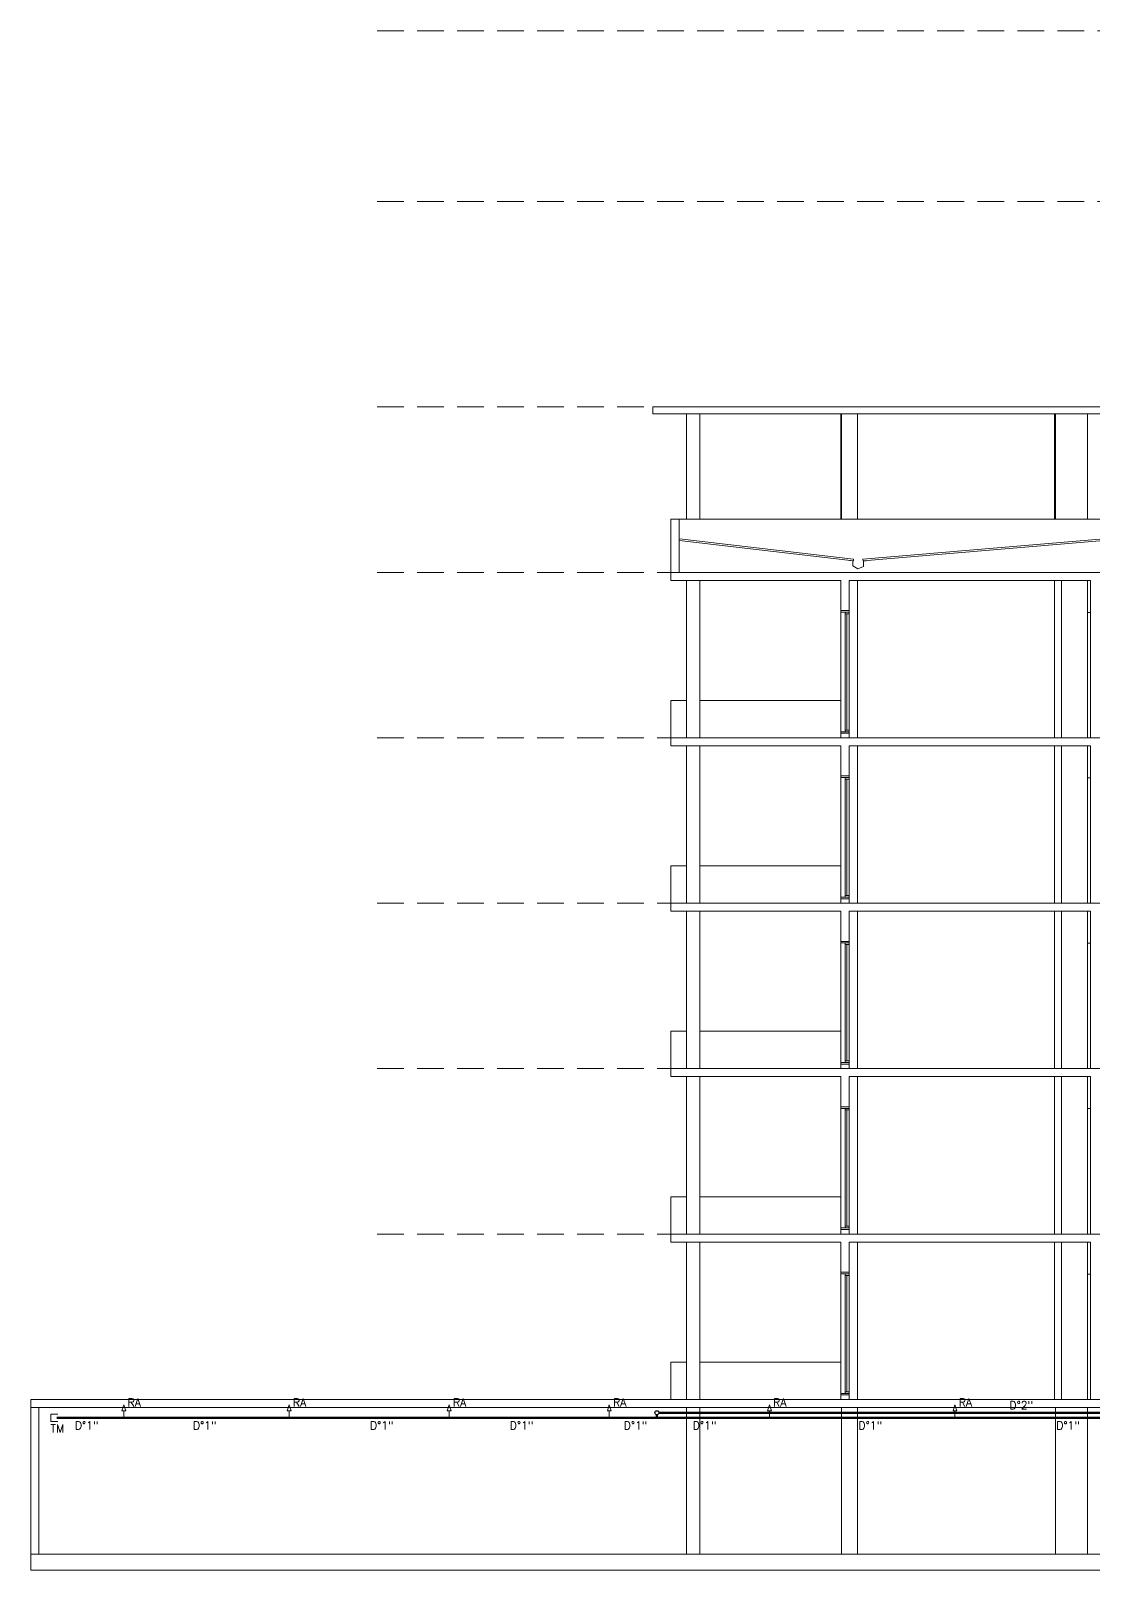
# Model space of a CAD drawing. Header units: millimetres. Extents: x 917 to 1168, y -421 to -23.
# Drawn here: x 984.27 to 1004.18, y -52.95 to -24.1 of the extents above; entities that cross this region are included whole.
import ezdxf
from ezdxf.enums import TextEntityAlignment as Align

# ---------------------------------------------------------------- set-up
doc = ezdxf.new("R2010")
doc.units = ezdxf.units.MM
doc.header["$LTSCALE"] = 0.1
for name, pattern in [('CENTER', [2.25, 1, -0.1, 0.05, -0.1, 1]), ('CONTINUA', [0]), ('HIDDEN', [0.375, 0.25, -0.125])]:
    doc.linetypes.add(name, pattern=pattern)
doc.layers.get('0').update_dxf_attribs({"lineweight": 5})
for name, color, linetype, lineweight in [('00_Incendio_Cañeria', 1, 'Continuous', 30), ('00_Incendio_Montantes', 1, 'Continuous', 30), ('00_Incendio_Textos', 7, 'Continuous', 13), ('Incendio - Texto', 11, 'Continuous', 18)]:
    doc.layers.add(name, color=color, linetype=linetype, lineweight=lineweight)
doc.layers.add('Textos', color=7, linetype='Continuous')
doc.styles.add('Romans', font='romans.shx')
doc.styles.get("Standard").update_dxf_attribs({"font": 'arial.ttf'})

# ---------------------------------------------------------------- blocks, each defined once
blk = doc.blocks.new('Corte')
at = {"color": 8, "linetype": 'HIDDEN', "ltscale": 20}
for p, q in [((728.105, -97.082), (780.732, -97.082)), ((728.105, -100.282), (780.732, -100.282)), ((728.105, -104.132), (780.732, -104.132)), ((728.105, -107.232), (780.732, -107.232)), ((728.105, -110.332), (780.732, -110.332)), ((728.105, -113.432), (780.732, -113.432)), ((728.105, -116.532), (780.732, -116.532)), ((728.105, -119.632), (780.732, -119.632)), ((728.105, -125.632), (780.732, -125.632))]:
    blk.add_line(p, q, dxfattribs=at)
at = {"color": 8, "lineweight": 18}
for p, q in [((733.272, -104.262), (733.272, -104.132)), ((733.272, -104.132), (745.438, -104.132)), ((733.907, -104.132), (734.157, -104.132)), ((736.811, -104.132), (736.797, -104.132)), ((736.811, -104.132), (737.111, -104.132)), ((740.818, -104.132), (737.111, -104.132)), ((740.818, -104.132), (741.417, -104.132)), ((741.417, -104.132), (746.866, -104.132)), ((733.272, -104.262), (745.438, -104.262)), ((733.907, -106.232), (733.907, -104.262)), ((734.157, -106.232), (734.157, -104.262)), ((736.797, -104.262), (736.797, -106.232)), ((736.811, -106.232), (736.811, -104.262)), ((737.111, -106.232), (737.111, -104.262)), ((740.802, -106.232), (740.802, -104.262)), ((740.818, -106.232), (740.818, -104.262)), ((741.417, -104.262), (741.417, -106.232)), ((733.612, -106.232), (733.612, -107.232)), ((733.767, -106.232), (733.612, -106.232)), ((733.767, -107.232), (733.767, -106.232)), ((745.438, -106.232), (733.767, -106.232)), ((733.767, -106.632), (737.031, -107.015)), ((733.77, -106.602), (737.034, -106.986)), ((741.728, -106.602), (737.21, -106.987)), ((741.728, -106.632), (737.213, -107.017)), ((737.034, -106.986), (737.031, -107.015)), ((737.21, -106.987), (737.213, -107.017)), ((733.612, -107.232), (733.612, -107.382)), ((733.612, -107.232), (733.767, -107.232)), ((745.441, -107.232), (733.767, -107.232)), ((733.612, -107.382), (736.797, -107.382)), ((733.907, -110.332), (733.907, -107.382)), ((734.157, -110.332), (734.157, -107.382)), ((736.797, -107.382), (736.797, -107.947)), ((736.953, -107.947), (736.953, -107.382)), ((736.953, -107.382), (741.477, -107.382)), ((737.111, -110.332), (737.111, -107.382)), ((740.802, -110.332), (740.802, -107.382)), ((740.933, -107.382), (740.933, -110.332)), ((741.417, -107.382), (741.417, -110.332)), ((741.477, -107.382), (741.477, -110.332)), ((736.797, -107.947), (736.953, -107.947)), ((736.953, -107.947), (736.797, -107.947)), ((736.797, -107.947), (736.797, -107.977)), ((736.797, -107.977), (736.797, -110.217)), ((736.797, -107.977), (736.953, -107.977)), ((736.953, -107.977), (736.875, -107.977)), ((736.875, -107.977), (736.875, -108.007)), ((736.875, -108.007), (736.875, -110.187)), ((736.875, -108.007), (736.953, -108.007)), ((736.875, -108.007), (736.875, -110.187)), ((736.926, -108.007), (736.912, -108.007)), ((736.912, -108.007), (736.912, -110.187)), ((736.953, -107.977), (736.953, -107.947)), ((736.953, -108.007), (736.953, -107.977)), ((736.953, -108.007), (736.953, -110.187)), ((741.477, -107.982), (741.417, -107.982)), ((733.907, -109.632), (733.612, -109.632)), ((733.612, -109.632), (733.612, -110.332)), ((736.797, -109.632), (734.157, -109.632)), ((736.953, -110.187), (736.875, -110.187)), ((736.875, -110.187), (736.875, -110.217)), ((736.912, -110.187), (736.926, -110.187)), ((736.953, -110.217), (736.953, -110.187)), ((745.44, -110.332), (733.612, -110.332)), ((733.612, -110.332), (733.612, -110.482)), ((733.612, -110.482), (736.797, -110.482)), ((733.907, -113.432), (733.907, -110.482)), ((734.157, -113.432), (734.157, -110.482)), ((736.953, -110.217), (736.797, -110.217)), ((736.797, -110.217), (736.797, -110.247)), ((736.797, -110.247), (736.797, -110.332)), ((736.953, -110.247), (736.797, -110.247)), ((736.797, -110.247), (736.953, -110.247)), ((736.797, -110.482), (736.797, -111.047)), ((736.875, -110.217), (736.953, -110.217)), ((736.953, -110.247), (736.953, -110.217)), ((736.953, -110.332), (736.953, -110.247)), ((736.953, -111.047), (736.953, -110.482)), ((736.953, -110.482), (741.477, -110.482)), ((737.111, -113.432), (737.111, -110.482)), ((740.802, -113.432), (740.802, -110.482)), ((740.933, -110.482), (740.933, -113.432)), ((741.417, -110.482), (741.417, -113.432)), ((741.477, -110.482), (741.477, -113.432)), ((736.797, -111.047), (736.953, -111.047)), ((736.953, -111.047), (736.797, -111.047)), ((736.797, -111.047), (736.797, -111.077)), ((736.953, -111.077), (736.953, -111.047)), ((736.797, -111.077), (736.797, -113.317)), ((736.797, -111.077), (736.953, -111.077)), ((736.953, -111.077), (736.875, -111.077)), ((736.875, -111.077), (736.875, -111.107)), ((736.875, -111.107), (736.875, -113.287)), ((736.875, -111.107), (736.953, -111.107)), ((736.875, -111.107), (736.875, -113.287)), ((736.926, -111.107), (736.912, -111.107)), ((736.912, -111.107), (736.912, -113.287)), ((736.953, -111.107), (736.953, -111.077)), ((736.953, -111.107), (736.953, -113.287)), ((741.477, -111.082), (741.417, -111.082)), ((733.907, -112.732), (733.612, -112.732)), ((733.612, -112.732), (733.612, -113.432)), ((736.797, -112.732), (734.157, -112.732)), ((736.953, -113.317), (736.797, -113.317)), ((736.797, -113.317), (736.797, -113.347)), ((736.797, -113.347), (736.797, -113.432)), ((736.953, -113.347), (736.797, -113.347)), ((736.797, -113.347), (736.953, -113.347)), ((736.953, -113.287), (736.875, -113.287)), ((736.875, -113.287), (736.875, -113.317)), ((736.875, -113.317), (736.953, -113.317)), ((736.912, -113.287), (736.926, -113.287)), ((736.953, -113.317), (736.953, -113.287)), ((736.953, -113.347), (736.953, -113.317)), ((736.953, -113.432), (736.953, -113.347)), ((745.44, -113.432), (733.612, -113.432)), ((733.612, -113.432), (733.612, -113.582)), ((733.612, -113.582), (736.797, -113.582)), ((733.907, -116.532), (733.907, -113.582)), ((734.157, -116.532), (734.157, -113.582)), ((736.797, -113.582), (736.797, -114.147)), ((736.953, -114.147), (736.953, -113.582)), ((736.953, -113.582), (741.477, -113.582)), ((737.111, -116.532), (737.111, -113.582)), ((740.802, -116.532), (740.802, -113.582)), ((740.933, -113.582), (740.933, -116.532)), ((741.417, -113.582), (741.417, -116.532)), ((741.477, -113.582), (741.477, -116.532)), ((736.797, -114.147), (736.953, -114.147)), ((736.953, -114.147), (736.797, -114.147)), ((736.797, -114.147), (736.797, -114.177)), ((736.797, -114.177), (736.797, -116.417)), ((736.797, -114.177), (736.953, -114.177)), ((736.953, -114.177), (736.875, -114.177)), ((736.875, -114.177), (736.875, -114.207)), ((736.875, -114.207), (736.875, -116.387)), ((736.875, -114.207), (736.953, -114.207)), ((736.875, -114.207), (736.875, -116.387)), ((736.926, -114.207), (736.912, -114.207)), ((736.912, -114.207), (736.912, -116.387)), ((736.953, -114.177), (736.953, -114.147)), ((736.953, -114.207), (736.953, -114.177)), ((736.953, -114.207), (736.953, -116.387)), ((741.477, -114.182), (741.417, -114.182)), ((733.907, -115.832), (733.612, -115.832)), ((733.612, -115.832), (733.612, -116.532)), ((736.797, -115.832), (734.157, -115.832)), ((745.44, -116.532), (733.612, -116.532)), ((733.612, -116.532), (733.612, -116.682)), ((736.953, -116.417), (736.797, -116.417)), ((736.797, -116.417), (736.797, -116.447)), ((736.797, -116.447), (736.797, -116.532)), ((736.953, -116.447), (736.797, -116.447)), ((736.797, -116.447), (736.953, -116.447)), ((736.953, -116.387), (736.875, -116.387)), ((736.875, -116.387), (736.875, -116.417)), ((736.875, -116.417), (736.953, -116.417)), ((736.912, -116.387), (736.926, -116.387)), ((736.953, -116.417), (736.953, -116.387)), ((736.953, -116.447), (736.953, -116.417)), ((736.953, -116.532), (736.953, -116.447)), ((733.612, -116.682), (736.797, -116.682)), ((733.907, -119.632), (733.907, -116.682)), ((734.157, -119.632), (734.157, -116.682)), ((736.797, -116.682), (736.797, -117.247)), ((736.953, -117.247), (736.953, -116.682)), ((736.953, -116.682), (741.477, -116.682)), ((737.111, -119.632), (737.111, -116.682)), ((740.802, -119.632), (740.802, -116.682)), ((740.933, -116.682), (740.933, -119.632)), ((741.417, -116.682), (741.417, -119.632)), ((741.477, -116.682), (741.477, -119.632)), ((736.797, -117.247), (736.953, -117.247)), ((736.953, -117.247), (736.797, -117.247)), ((736.797, -117.247), (736.797, -117.277)), ((736.797, -117.277), (736.797, -119.517)), ((736.797, -117.277), (736.953, -117.277)), ((736.953, -117.277), (736.875, -117.277)), ((736.875, -117.277), (736.875, -117.307)), ((736.875, -117.307), (736.875, -119.487)), ((736.875, -117.307), (736.953, -117.307)), ((736.875, -117.307), (736.875, -119.487)), ((736.926, -117.307), (736.912, -117.307)), ((736.912, -117.307), (736.912, -119.487)), ((736.953, -117.277), (736.953, -117.247)), ((736.953, -117.307), (736.953, -117.277)), ((736.953, -117.307), (736.953, -119.487)), ((741.477, -117.282), (741.417, -117.282)), ((733.907, -118.932), (733.612, -118.932)), ((733.612, -118.932), (733.612, -119.632)), ((736.797, -118.932), (734.157, -118.932)), ((745.44, -119.632), (733.612, -119.632)), ((733.612, -119.632), (733.612, -119.782)), ((736.953, -119.517), (736.797, -119.517)), ((736.797, -119.517), (736.797, -119.547)), ((736.797, -119.547), (736.797, -119.632)), ((736.953, -119.547), (736.797, -119.547)), ((736.797, -119.547), (736.953, -119.547)), ((736.953, -119.487), (736.875, -119.487)), ((736.875, -119.487), (736.875, -119.517)), ((736.875, -119.517), (736.953, -119.517)), ((736.912, -119.487), (736.926, -119.487)), ((736.953, -119.517), (736.953, -119.487)), ((736.953, -119.547), (736.953, -119.517)), ((736.953, -119.632), (736.953, -119.547)), ((733.612, -119.782), (736.797, -119.782)), ((733.907, -122.732), (733.907, -119.782)), ((734.157, -122.732), (734.157, -119.782)), ((736.797, -119.782), (736.797, -120.347)), ((736.953, -120.347), (736.953, -119.782)), ((736.953, -119.782), (741.477, -119.782)), ((737.111, -122.732), (737.111, -119.782)), ((740.802, -122.732), (740.802, -119.782)), ((740.933, -119.782), (740.933, -122.732)), ((741.417, -119.782), (741.417, -122.732)), ((741.477, -119.782), (741.477, -122.732)), ((736.797, -120.347), (736.953, -120.347)), ((736.953, -120.347), (736.797, -120.347)), ((736.797, -120.347), (736.797, -120.377)), ((736.797, -120.377), (736.797, -122.617)), ((736.797, -120.377), (736.953, -120.377)), ((736.953, -120.377), (736.875, -120.377)), ((736.875, -120.377), (736.875, -120.407)), ((736.875, -120.407), (736.875, -122.587)), ((736.875, -120.407), (736.953, -120.407)), ((736.875, -120.407), (736.875, -122.587)), ((736.926, -120.407), (736.912, -120.407)), ((736.912, -120.407), (736.912, -122.587)), ((736.953, -120.377), (736.953, -120.347)), ((736.953, -120.407), (736.953, -120.377)), ((736.953, -120.407), (736.953, -122.587)), ((741.477, -120.382), (741.417, -120.382)), ((733.907, -122.032), (733.612, -122.032)), ((733.612, -122.032), (733.612, -122.732)), ((736.797, -122.032), (734.157, -122.032)), ((736.953, -122.587), (736.875, -122.587)), ((736.875, -122.587), (736.875, -122.617)), ((736.912, -122.587), (736.926, -122.587)), ((736.953, -122.617), (736.953, -122.587)), ((792.869, -122.732), (721.616, -122.732)), ((721.616, -122.732), (721.616, -122.882)), ((721.616, -122.882), (721.616, -125.632)), ((721.616, -122.882), (721.766, -122.882)), ((721.766, -125.632), (721.766, -122.882)), ((721.766, -122.882), (792.869, -122.882)), ((733.907, -125.632), (733.907, -122.882)), ((734.157, -125.632), (734.157, -122.882)), ((736.953, -122.617), (736.797, -122.617)), ((736.797, -122.617), (736.797, -122.647)), ((736.797, -122.647), (736.797, -122.732)), ((736.953, -122.647), (736.797, -122.647)), ((736.797, -122.647), (736.953, -122.647)), ((736.797, -122.732), (736.953, -122.732)), ((736.811, -125.632), (736.811, -122.882)), ((736.875, -122.617), (736.953, -122.617)), ((736.953, -122.647), (736.953, -122.617)), ((736.953, -122.732), (736.953, -122.647)), ((737.111, -125.632), (737.111, -122.882)), ((740.818, -125.632), (740.818, -122.882)), ((741.418, -125.632), (741.418, -122.882)), ((741.477, -122.732), (741.577, -122.732)), ((721.616, -125.932), (721.616, -125.632)), ((721.616, -125.632), (721.616, -125.918)), ((721.616, -125.632), (721.766, -125.632)), ((828.88, -125.632), (721.766, -125.632)), ((734.157, -125.632), (733.907, -125.632)), ((737.111, -125.632), (736.811, -125.632)), ((741.418, -125.632), (740.818, -125.632)), ((829.03, -125.932), (721.616, -125.932))]:
    blk.add_line(p, q, dxfattribs=at)
at = {"color": 8, "linetype": 'CENTER', "lineweight": 18}
blk.add_line((728.105, -122.732), (780.732, -122.732), dxfattribs=at)
at = {"color": 8, "lineweight": 18}
blk.add_lwpolyline([(737.271, -107.013), (737.221, -107.018), (737.222, -107.124), (737.115, -107.163), (737.022, -107.111), (737.022, -107.017), (736.959, -107.01)], dxfattribs=at)

msp = doc.modelspace()

# ---------------------------------------------------------------- linework, layer by layer
at = {"layer": '00_Incendio_Cañeria', "lineweight": 20}
for p, q in [((986.018, -49.847), (985.981, -49.959)), ((986.018, -49.847), (985.981, -49.959)), ((986.018, -49.847), (986.054, -49.959)), ((986.018, -49.847), (986.054, -49.959)), ((989.115, -49.847), (989.079, -49.959)), ((989.115, -49.847), (989.079, -49.959)), ((989.115, -49.847), (989.152, -49.959)), ((989.115, -49.847), (989.152, -49.959)), ((992.115, -49.847), (992.079, -49.959)), ((992.115, -49.847), (992.079, -49.959)), ((992.115, -49.847), (992.152, -49.959)), ((992.115, -49.847), (992.152, -49.959)), ((995.115, -49.847), (995.079, -49.959)), ((995.115, -49.847), (995.079, -49.959)), ((995.115, -49.847), (995.152, -49.959)), ((995.115, -49.847), (995.152, -49.959)), ((998.115, -49.847), (998.079, -49.959)), ((998.115, -49.847), (998.079, -49.959)), ((998.115, -49.847), (998.152, -49.959)), ((998.115, -49.847), (998.152, -49.959)), ((1001.593, -49.847), (1001.557, -49.959)), ((1001.593, -49.847), (1001.557, -49.959)), ((1001.593, -49.847), (1001.63, -49.959)), ((1001.593, -49.847), (1001.63, -49.959)), ((984.779, -50.027), (984.65, -50.027)), ((984.65, -50.027), (984.65, -50.161)), ((984.779, -50.161), (984.65, -50.161)), ((985.981, -49.959), (986.054, -49.959)), ((985.981, -49.959), (986.054, -49.959)), ((986.018, -50.094), (986.018, -49.959)), ((986.018, -50.094), (986.018, -49.959)), ((989.079, -49.959), (989.152, -49.959)), ((989.079, -49.959), (989.152, -49.959)), ((989.115, -50.094), (989.115, -49.959)), ((989.115, -50.094), (989.115, -49.959)), ((992.079, -49.959), (992.152, -49.959)), ((992.079, -49.959), (992.152, -49.959)), ((992.115, -50.094), (992.115, -49.959)), ((992.115, -50.094), (992.115, -49.959)), ((995.079, -49.959), (995.152, -49.959)), ((995.079, -49.959), (995.152, -49.959)), ((995.115, -50.094), (995.115, -49.959)), ((995.115, -50.094), (995.115, -49.959)), ((998.079, -49.959), (998.152, -49.959)), ((998.079, -49.959), (998.152, -49.959)), ((998.115, -50.094), (998.115, -49.959)), ((998.115, -50.094), (998.115, -49.959)), ((1001.557, -49.959), (1001.63, -49.959)), ((1001.557, -49.959), (1001.63, -49.959)), ((1001.593, -50.094), (1001.593, -49.959)), ((1001.593, -50.094), (1001.593, -49.959))]:
    msp.add_line(p, q, dxfattribs=at)
at = {"layer": '00_Incendio_Cañeria', "lineweight": 50}
for points in [[(1011.129, -50.094), (984.762, -50.094)], [(996.007, -50.034), (996.007, -50.094)], [(996.044, -49.997), (1008.308, -49.997)]]:
    msp.add_lwpolyline(points, dxfattribs=at)
at = {"layer": '00_Incendio_Montantes', "lineweight": 25}
msp.add_circle((996.007, -49.997), 0.037, dxfattribs=at)

# ---------------------------------------------------------------- block references
at = {"linetype": 'CONTINUA', "lineweight": 13}
msp.add_blockref('Corte', (262.657, 72.983), dxfattribs=at)

# ---------------------------------------------------------------- texts
at = {"layer": '00_Incendio_Textos', "lineweight": 18, "char_height": 0.15, "attachment_point": 3}
for s, insert in [('\\A1;{\\Fromans|c0;D°2"}', (1003.057, -49.782)), ('\\A1;{\\Fromans|c0;D°1"}', (985.542, -50.161)), ('\\A1;{\\Fromans|c0;D°1"}', (987.754, -50.161)), ('\\A1;{\\Fromans|c0;D°1"}', (991.072, -50.161)), ('\\A1;{\\Fromans|c0;D°1"}', (993.692, -50.161)), ('\\A1;{\\Fromans|c0;D°1"}', (995.827, -50.161)), ('\\A1;{\\Fromans|c0;D°1"}', (997.123, -50.161)), ('\\A1;{\\Fromans|c0;D°1"}', (1000.228, -50.161)), ('\\A1;{\\Fromans|c0;D°1"}', (1003.934, -50.161))]:
    msp.add_mtext_dynamic_manual_height_columns(s, width=0.9745, gutter_width=12.5, heights=[0], dxfattribs=dict(at, insert=insert))
at = {"layer": 'Incendio - Texto', "color": 7, "style": 'Romans'}
for p in [(986.211, -49.806), (986.211, -49.806), (989.309, -49.806), (989.309, -49.806), (992.309, -49.806), (992.309, -49.806), (995.309, -49.806), (995.309, -49.806), (998.309, -49.806), (998.309, -49.806), (1001.787, -49.806), (1001.787, -49.806)]:
    msp.add_text('RA', height=0.15, dxfattribs=at).set_placement(p, align=Align.MIDDLE_CENTER)
at = {"layer": 'Textos', "color": 7, "style": 'Romans'}
msp.add_text('TM', height=0.15, dxfattribs=at).set_placement((984.642, -50.368))

doc.saveas('drawing.dxf')
